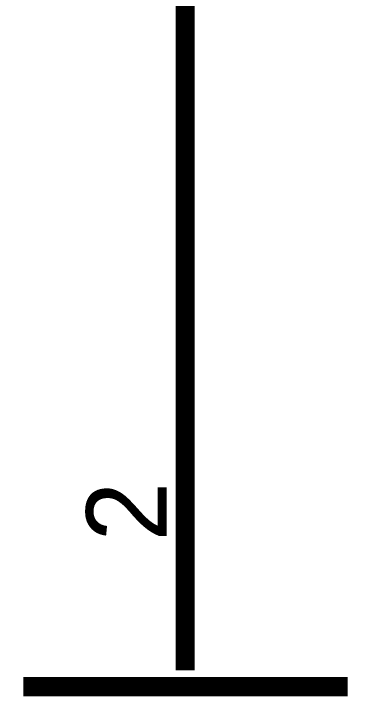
# Model space of a CAD drawing. Header units: millimetres. Extents: x 0 to 800, y 0 to 567.
# Drawn here: x 243.82 to 249.2, y 411.33 to 422.01 of the extents above; entities that cross this region are included whole.
import ezdxf

# ---------------------------------------------------------------- set-up
doc = ezdxf.new("R2010")
doc.units = ezdxf.units.MM
doc.layers.add('Sheet', color=255, linetype='Continuous')

msp = doc.modelspace()

# ---------------------------------------------------------------- linework, layer by layer
at = {"layer": 'Sheet', "const_width": 0.3}
for points in [[(246.503, 413.257), (246.503, 422.878)], [(246.503, 411.734), (246.503, 413.257)], [(246.503, 411.734), (246.503, 411.992)], [(243.972, 411.477), (249.046, 411.477)]]:
    msp.add_lwpolyline(points, dxfattribs=at)

# ---------------------------------------------------------------- texts
at = {"layer": 'Sheet'}
msp.add_text('2', height=1.254, rotation=90, dxfattribs=at).set_placement((246.212, 413.75))

doc.saveas('drawing.dxf')
